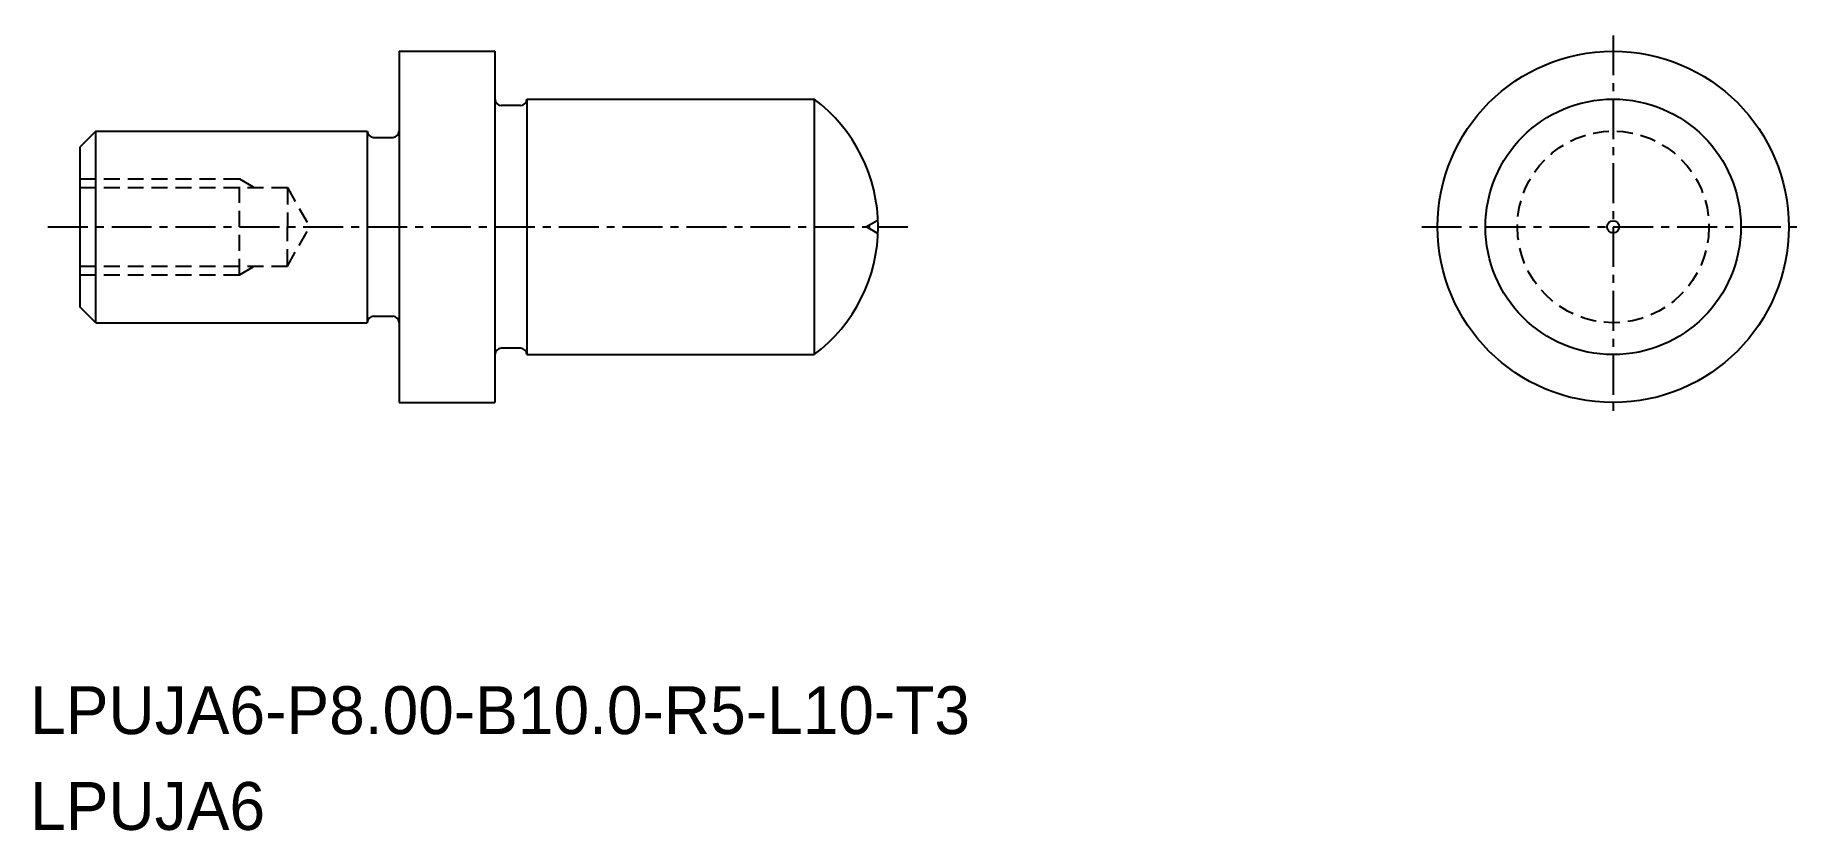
# Model space of a CAD drawing. Extents: x -1868 to -1812.6, y -647.6 to -622.7.
import ezdxf

# ---------------------------------------------------------------- set-up
doc = ezdxf.new("R2010")
doc.units = 0
doc.linetypes.add('CENTER', pattern=[2, 1.25, -0.25, 0.25, -0.25])
doc.linetypes.add('DASHED', pattern=[0.75, 0.5, -0.25])
doc.layers.get('0').update_dxf_attribs({"linetype": 'CONTINUOUS'})
doc.layers.add('CENTER', color=1, linetype='CENTER')

msp = doc.modelspace()

# ---------------------------------------------------------------- linework, layer by layer
at = {"color": 7, "linetype": 'CONTINUOUS'}
for p, q in [((-1856.597, -623.198), (-1853.597, -623.198)), ((-1856.597, -623.198), (-1856.597, -634.198)), ((-1852.797, -624.898), (-1853.397, -624.898)), ((-1852.597, -624.698), (-1852.597, -632.698)), ((-1852.597, -624.698), (-1843.597, -624.698)), ((-1866.097, -625.698), (-1866.597, -626.198)), ((-1866.097, -631.698), (-1866.097, -625.698)), ((-1866.097, -625.698), (-1857.597, -625.698)), ((-1857.597, -625.698), (-1857.597, -631.698)), ((-1857.397, -625.898), (-1856.797, -625.898)), ((-1866.597, -626.198), (-1866.597, -631.198)), ((-1866.097, -631.698), (-1866.597, -631.198)), ((-1857.397, -631.498), (-1856.797, -631.498)), ((-1866.097, -631.698), (-1857.597, -631.698)), ((-1852.797, -632.498), (-1853.397, -632.498)), ((-1852.597, -632.698), (-1843.597, -632.698)), ((-1856.597, -634.198), (-1853.597, -634.198))]:
    msp.add_line(p, q, dxfattribs=at)
at = {"linetype": 'CONTINUOUS'}
for p, q in [((-1853.597, -623.198), (-1853.597, -634.198)), ((-1843.597, -624.698), (-1843.597, -632.698))]:
    msp.add_line(p, q, dxfattribs=at)
at = {"color": 3, "linetype": 'DASHED'}
for p, q in [((-1866.597, -627.198), (-1861.597, -627.198)), ((-1866.597, -627.468), (-1860.097, -627.468)), ((-1861.597, -627.198), (-1861.129, -627.468)), ((-1861.597, -630.198), (-1861.597, -627.198)), ((-1860.097, -627.468), (-1859.388, -628.698)), ((-1860.097, -627.498), (-1860.097, -628.698)), ((-1860.097, -629.927), (-1859.388, -628.698)), ((-1860.097, -629.898), (-1860.097, -628.698)), ((-1866.597, -629.927), (-1860.097, -629.927)), ((-1861.597, -630.198), (-1861.129, -629.927)), ((-1866.597, -630.198), (-1861.597, -630.198))]:
    msp.add_line(p, q, dxfattribs=at)
at = {"color": 3}
for p in [(-1841.625, -628.506), (-1841.625, -628.89)]:
    msp.add_line(p, (-1841.964, -628.698), dxfattribs=at)
at = {"linetype": 'CONTINUOUS'}
for radius in [5.5, 4]:
    msp.add_circle((-1818.578, -628.698), radius, dxfattribs=at)
at = {"color": 3, "linetype": 'DASHED'}
msp.add_circle((-1818.578, -628.698), 3, dxfattribs=at)
msp.add_circle((-1818.578, -628.698), 0.192)
at = {"color": 7, "linetype": 'CONTINUOUS'}
for centre, start, end in [((-1853.397, -624.698), 180, 270), ((-1852.797, -624.698), 270, 0), ((-1857.397, -625.698), 180, 270), ((-1856.797, -625.698), 270, 0), ((-1857.397, -631.698), 90, 180), ((-1856.797, -631.698), 0, 90), ((-1853.397, -632.698), 90, 180), ((-1852.797, -632.698), 0, 90)]:
    msp.add_arc(centre, 0.2, start, end, dxfattribs=at)
at = {"linetype": 'CONTINUOUS'}
msp.add_arc((-1846.597, -628.698), 5, 306.8699, 53.1301, dxfattribs=at)
at = {"color": 7, "linetype": 'CONTINUOUS'}
msp.add_point((-1866.597, -628.698), dxfattribs=at)
at = {"layer": 'CENTER', "color": 1, "linetype": 'CENTER'}
for p, q in [((-1818.578, -622.703), (-1818.578, -634.693)), ((-1867.597, -628.698), (-1840.67, -628.698)), ((-1824.573, -628.698), (-1812.583, -628.698))]:
    msp.add_line(p, q, dxfattribs=at)

# ---------------------------------------------------------------- texts
for s, p in [('LPUJA6-P8.00-B10.0-R5-L10-T3', (-1868.152, -644.58)), ('LPUJA6', (-1868.152, -647.58))]:
    msp.add_text(s, height=1.5).set_placement(p)

doc.saveas('drawing.dxf')
